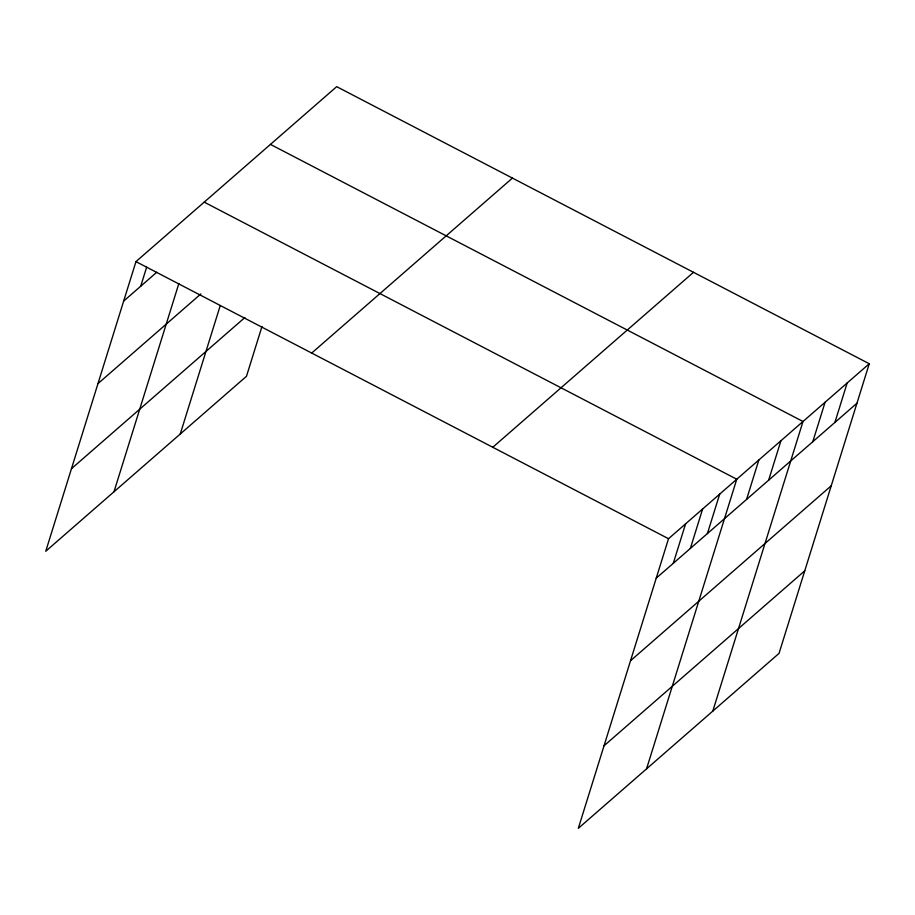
<?xml version="1.0" encoding="UTF-8"?>
<svg xmlns="http://www.w3.org/2000/svg" width="915" height="915" viewBox="0 0 915 915"><rect width="100%" height="100%" fill="white"/><g stroke="black" fill="none" stroke-linecap="round" stroke-linejoin="round"><path stroke-width="1.37" d="M869.25 363.747L668.522 538.718L578.314 828.338L779.042 653.379L869.25 363.747L336.686 86.662L135.958 261.621L45.75 551.253L246.478 376.282L261.987 326.483M140.727 286.212L146.663 267.169M113.998 491.755L178.86 283.536M180.244 434.019L220.252 305.564M673.291 563.308L685.587 523.849M690.356 548.44L702.64 508.969M707.409 533.571L719.705 494.1M646.562 768.852L736.769 479.231L204.205 202.135M746.56 499.453L758.844 459.982M768.634 480.203L780.93 440.733M712.796 711.115L803.004 421.495L270.451 144.398M812.794 441.705L825.09 402.245M834.88 422.467L847.164 382.996M123.662 301.092L156.728 272.27M97.951 383.637L200.9 293.909M71.462 468.697L244.854 317.562M311.706 353.064L512.434 178.093M492.773 447.275L693.501 272.315M656.227 578.177L856.955 403.218M630.515 660.733L831.243 485.774M604.026 745.794L804.754 570.823M135.958 261.621L668.522 538.718"/></g></svg>
